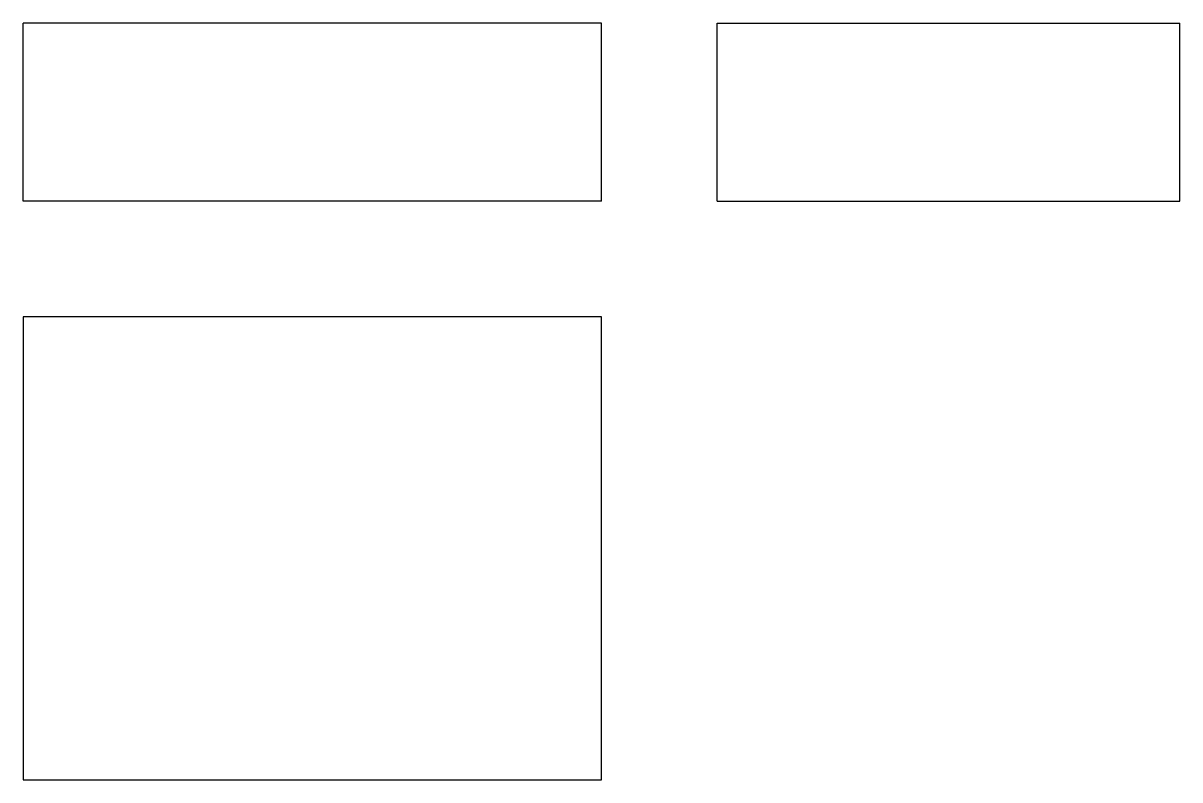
# Model space of a CAD drawing. Extents: x 0 to 3, y 0 to 1.96.
import ezdxf

# ---------------------------------------------------------------- set-up
doc = ezdxf.new("R2010")
doc.units = 0
for name, color, linetype in [('FRONT', 7, 'CONTINUOUS'), ('LEFT', 7, 'CONTINUOUS'), ('TOP', 7, 'CONTINUOUS')]:
    doc.layers.add(name, color=color, linetype=linetype)

msp = doc.modelspace()

# ---------------------------------------------------------------- linework, layer by layer
at = {"layer": 'FRONT'}
for p, q in [((1.5, 1.960938), (0, 1.960938)), ((0, 1.5), (0, 1.960938)), ((1.5, 1.5), (1.5, 1.960938)), ((1.5, 1.5), (0, 1.5))]:
    msp.add_line(p, q, dxfattribs=at)
at = {"layer": 'LEFT'}
for p, q in [((1.8, 1.5), (1.8, 1.960938)), ((1.8, 1.960938), (3, 1.960938)), ((3, 1.5), (3, 1.960938)), ((1.8, 1.5), (3, 1.5))]:
    msp.add_line(p, q, dxfattribs=at)
at = {"layer": 'TOP'}
for p, q in [((1.5, 1.2), (0, 1.2)), ((0, 1.2), (0, 0)), ((1.5, 0), (1.5, 1.2)), ((0, 0), (1.5, 0))]:
    msp.add_line(p, q, dxfattribs=at)

doc.saveas('drawing.dxf')
